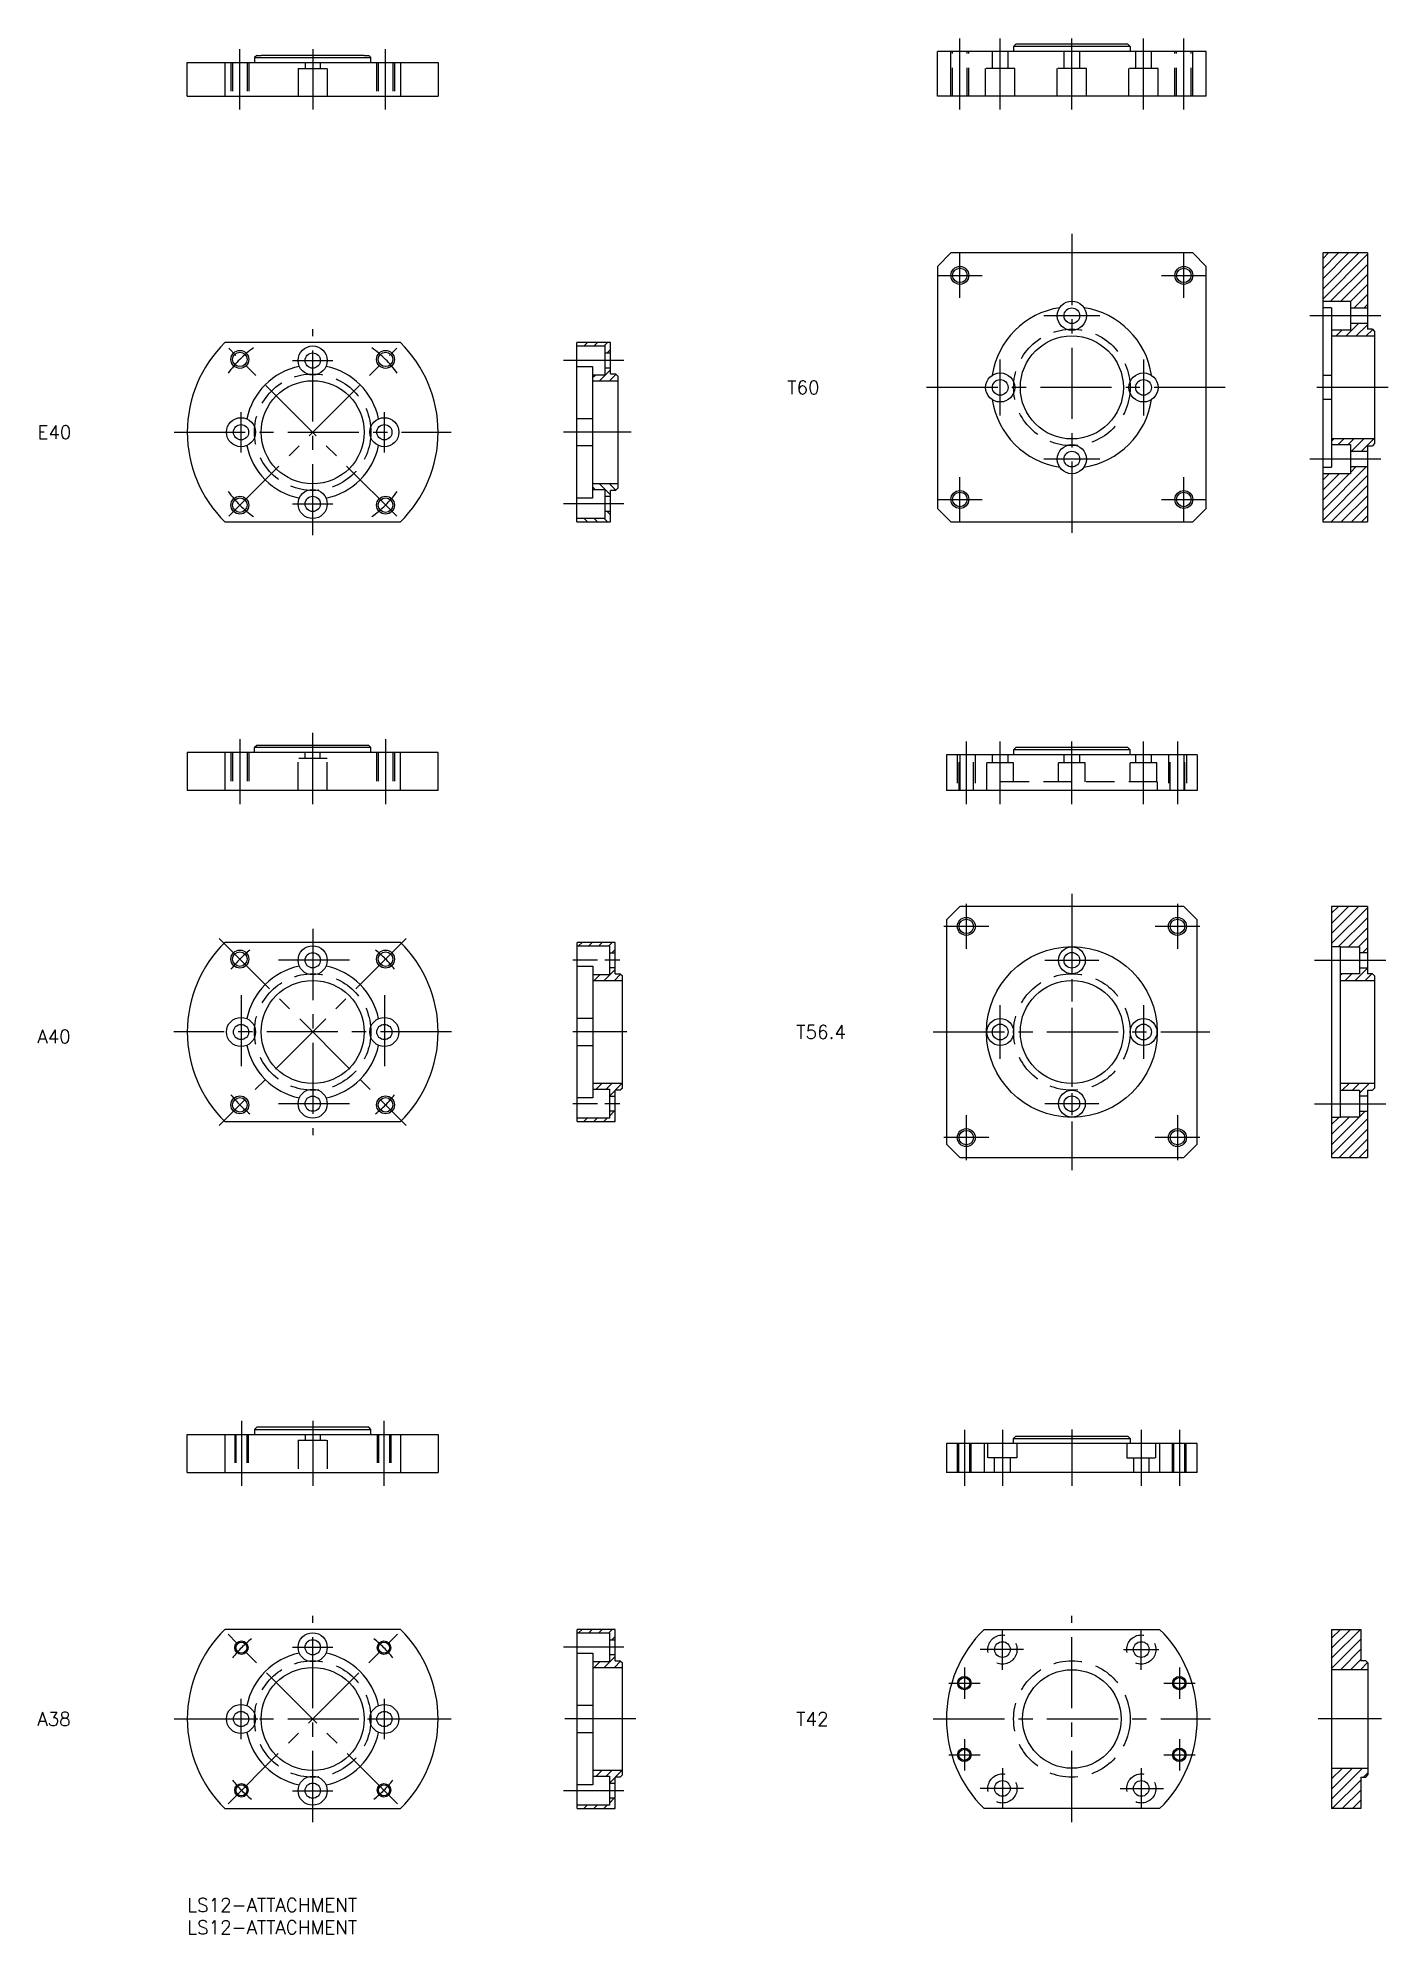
# Model space of a CAD drawing. Extents: x -33 to 268, y -8 to 415.
import ezdxf

# ---------------------------------------------------------------- set-up
doc = ezdxf.new("R2010")
doc.units = 0
doc.header["$LTSCALE"] = 0.5
doc.linetypes.add('CENTER', pattern=[50.8, 31.75, -6.35, 6.35, -6.35])
doc.linetypes.add('DASHED', pattern=[19.05, 12.7, -6.35])
doc.layers.get('0').update_dxf_attribs({"linetype": 'CONTINUOUS'})
for name, color, linetype in [('MSM_CENTER', 1, 'CENTER'), ('MSM_CONTINUOUS', 7, 'CONTINUOUS'), ('MSM_DASHED', 4, 'DASHED'), ('MSM_NARROW', 5, 'CONTINUOUS'), ('MSM_PART_NUMBER', 7, 'CONTINUOUS')]:
    doc.layers.add(name, color=color, linetype=linetype)
doc.styles.get("Standard").update_dxf_attribs({"font": 'txt.shx', "height": 3, "bigfont": 'bigfont.shx'})

# ---------------------------------------------------------------- blocks, each defined once
blk = doc.blocks.new('*U244')
at = {"layer": 'MSM_PART_NUMBER'}
blk.add_text('LS12-ATTACHMENT', height=3, dxfattribs=at).set_placement((0, -3))
blk = doc.blocks.new('*U245')
at = {"layer": 'MSM_PART_NUMBER'}
blk.add_text('LS12-ATTACHMENT', height=3, dxfattribs=at).set_placement((0, -8))
blk = doc.blocks.new('*X246')
at = {"color": 0}
for p, q in [((94.25, 21.21), (95.33, 22.3)), ((87.05, 20.75), (87.05, 20.75)), ((88.54, 20), (89.29, 20.75)), ((90.79, 20), (91.54, 20.75)), ((93.03, 20), (93.78, 20.75)), ((95.28, 20), (95.55, 20.27))]:
    blk.add_line(p, q, dxfattribs=at)
blk = doc.blocks.new('*X247')
at = {"color": 0}
for p, q in [((91.3, 27.25), (92.55, 28.5)), ((93.55, 27.25), (94.8, 28.5)), ((94.25, 25.7), (97.04, 28.5))]:
    blk.add_line(p, q, dxfattribs=at)
blk = doc.blocks.new('*X248')
at = {"color": 0}
for p, q in [((90.86, 51.5), (92.11, 52.75)), ((93.1, 51.5), (95.55, 53.95)), ((95.35, 51.5), (96.75, 52.9))]:
    blk.add_line(p, q, dxfattribs=at)
blk = doc.blocks.new('*X249')
at = {"color": 0}
for p, q in [((87.38, 59.25), (88.13, 60)), ((89.63, 59.25), (90.38, 60)), ((91.87, 59.25), (92.62, 60)), ((94.12, 59.25), (94.87, 60)), ((94.81, 57.7), (95.55, 58.44))]:
    blk.add_line(p, q, dxfattribs=at)
blk = doc.blocks.new('*X250')
at = {"color": 0}
for p, q in [((255.49, 22.12), (262.38, 29)), ((255.49, 24.36), (260.13, 29)), ((255.49, 26.61), (257.89, 29)), ((255.49, 28.85), (255.64, 29)), ((255.62, 20), (261.99, 26.37)), ((262.62, 27), (263.59, 27.97)), ((257.87, 20), (261.99, 24.13)), ((260.11, 20), (261.99, 21.88))]:
    blk.add_line(p, q, dxfattribs=at)
blk = doc.blocks.new('*X251')
at = {"color": 0}
for p, q in [((255.49, 53.55), (261.95, 60)), ((255.49, 55.79), (259.7, 60)), ((255.49, 58.04), (257.46, 60)), ((255.49, 51.3), (261.99, 57.8)), ((257.44, 51), (261.99, 55.56)), ((259.68, 51), (261.99, 53.31)), ((261.93, 51), (263.51, 52.58))]:
    blk.add_line(p, q, dxfattribs=at)
blk = doc.blocks.new('*U252')
at = {"layer": 'MSM_PART_NUMBER'}
blk.add_text('T42', height=3, dxfattribs=at).set_placement((135.97, 38.5))
blk = doc.blocks.new('*U253')
at = {"layer": 'MSM_PART_NUMBER'}
blk.add_text('A38', height=3, dxfattribs=at).set_placement((-33.48, 38.5))
blk = doc.blocks.new('*U254')
at = {"layer": 'MSM_PART_NUMBER'}
blk.add_text('E40', height=3, dxfattribs=at).set_placement((-33.47, 325.65))
blk = doc.blocks.new('*X255')
at = {"color": 0}
for p, q in [((87, 347.06), (87.08, 347.15)), ((88.58, 346.4), (89.33, 347.15)), ((90.82, 346.4), (91.57, 347.15)), ((93.07, 346.4), (93.82, 347.15)), ((93.76, 344.85), (94.5, 345.58))]:
    blk.add_line(p, q, dxfattribs=at)
blk = doc.blocks.new('*X256')
at = {"color": 0}
for p, q in [((90.5, 339.34), (91.06, 339.9)), ((92.05, 338.65), (94.5, 341.09)), ((94.3, 338.65), (95.7, 340.05))]:
    blk.add_line(p, q, dxfattribs=at)
blk = doc.blocks.new('*X257')
at = {"color": 0}
for p, q in [((93.76, 309.45), (94.5, 308.71)), ((87, 307.23), (87.08, 307.15)), ((88.58, 307.9), (89.33, 307.15)), ((90.82, 307.9), (91.57, 307.15)), ((93.07, 307.9), (93.82, 307.15))]:
    blk.add_line(p, q, dxfattribs=at)
blk = doc.blocks.new('*X258')
at = {"color": 0}
for p, q in [((90.5, 314.96), (91.06, 314.4)), ((92.05, 315.65), (94.5, 313.2)), ((94.3, 315.65), (95.7, 314.25))]:
    blk.add_line(p, q, dxfattribs=at)
blk = doc.blocks.new('*X259')
at = {"color": 0}
for p, q in [((255.49, 215.3), (261.51, 221.31)), ((255.49, 217.54), (259.26, 221.31)), ((255.49, 219.79), (257.02, 221.31)), ((255.49, 213.05), (263.49, 221.05)), ((257.05, 212.36), (263.49, 218.81)), ((259.24, 212.31), (263.49, 216.56)), ((261.49, 212.31), (263.49, 214.32)), ((262.48, 211.06), (263.49, 212.07))]:
    blk.add_line(p, q, dxfattribs=at)
blk = doc.blocks.new('*X260')
at = {"color": 0}
for p, q in [((260.72, 204.81), (263.47, 207.56)), ((257.49, 206.07), (257.73, 206.31)), ((258.48, 204.81), (259.98, 206.31)), ((262.97, 204.81), (264.47, 206.31))]:
    blk.add_line(p, q, dxfattribs=at)
blk = doc.blocks.new('*X261')
at = {"color": 0}
for p, q in [((255.49, 168.15), (261.65, 174.31)), ((255.49, 170.4), (259.41, 174.31)), ((255.49, 172.64), (257.11, 174.26)), ((255.49, 165.91), (263.49, 173.91)), ((261.69, 174.35), (262.9, 175.56)), ((257.14, 165.31), (263.49, 171.66)), ((259.39, 165.31), (263.49, 169.42)), ((261.64, 165.31), (263.49, 167.17))]:
    blk.add_line(p, q, dxfattribs=at)
blk = doc.blocks.new('*U262')
at = {"layer": 'MSM_PART_NUMBER'}
blk.add_text('T56.4', height=3, dxfattribs=at).set_placement((135.97, 191.81))
blk = doc.blocks.new('*X263')
at = {"color": 0}
for p, q in [((87.05, 174.06), (87.05, 174.06)), ((88.54, 173.31), (89.29, 174.06)), ((90.79, 173.31), (91.54, 174.06)), ((93.03, 173.31), (93.78, 174.06)), ((94.25, 174.53), (95.33, 175.61)), ((95.28, 173.31), (95.55, 173.58))]:
    blk.add_line(p, q, dxfattribs=at)
blk = doc.blocks.new('*X264')
at = {"color": 0}
for p, q in [((91.3, 180.56), (92.55, 181.81)), ((93.55, 180.56), (94.8, 181.81)), ((94.25, 179.02), (97.04, 181.81))]:
    blk.add_line(p, q, dxfattribs=at)
blk = doc.blocks.new('*X265')
at = {"color": 0}
for p, q in [((90.86, 204.81), (92.11, 206.06)), ((93.1, 204.81), (95.55, 207.26)), ((95.35, 204.81), (96.75, 206.21))]:
    blk.add_line(p, q, dxfattribs=at)
blk = doc.blocks.new('*X266')
at = {"color": 0}
for p, q in [((87.38, 212.56), (88.13, 213.31)), ((89.63, 212.56), (90.38, 213.31)), ((91.87, 212.56), (92.62, 213.31)), ((94.12, 212.56), (94.87, 213.31)), ((94.81, 211.01), (95.55, 211.75))]:
    blk.add_line(p, q, dxfattribs=at)
blk = doc.blocks.new('*U267')
at = {"layer": 'MSM_PART_NUMBER'}
blk.add_text('A40', height=3, dxfattribs=at).set_placement((-33.48, 190.81))
blk = doc.blocks.new('*X268')
at = {"color": 0}
for p, q in [((253.49, 309.72), (263.17, 319.4)), ((253.49, 311.96), (259.42, 317.9)), ((253.49, 314.21), (257.18, 317.9)), ((253.49, 316.45), (254.93, 317.9)), ((253.49, 307.47), (263.49, 317.47)), ((259.69, 318.16), (260.92, 319.4)), ((255.41, 307.15), (263.49, 315.23)), ((257.65, 307.15), (263.49, 312.98)), ((259.9, 307.15), (263.49, 310.74)), ((262.15, 307.15), (263.49, 308.49))]:
    blk.add_line(p, q, dxfattribs=at)
blk = doc.blocks.new('*X269')
at = {"color": 0}
for p, q in [((255.49, 325.19), (255.95, 325.65)), ((256.94, 324.4), (258.19, 325.65)), ((259.19, 324.4), (260.44, 325.65)), ((259.93, 322.9), (262.68, 325.65)), ((262.18, 322.9), (264.93, 325.65))]:
    blk.add_line(p, q, dxfattribs=at)
blk = doc.blocks.new('*X270')
at = {"color": 0}
for p, q in [((258.74, 348.65), (261.49, 351.4)), ((255.49, 349.89), (255.5, 349.9)), ((256.5, 348.65), (257.75, 349.9)), ((260.99, 348.65), (263.49, 351.15)), ((263.23, 348.65), (264.66, 350.08))]:
    blk.add_line(p, q, dxfattribs=at)
blk = doc.blocks.new('*X271')
at = {"color": 0}
for p, q in [((253.49, 359.11), (261.53, 367.15)), ((253.49, 361.36), (259.28, 367.15)), ((253.49, 363.6), (257.04, 367.15)), ((253.49, 365.85), (254.79, 367.15)), ((253.49, 356.87), (263.49, 366.87)), ((255.27, 356.4), (263.49, 364.62)), ((257.51, 356.4), (263.49, 362.38)), ((259.69, 356.33), (263.49, 360.13)), ((260.5, 354.9), (263.49, 357.89)), ((262.75, 354.9), (263.49, 355.64))]:
    blk.add_line(p, q, dxfattribs=at)
blk = doc.blocks.new('*U272')
at = {"layer": 'MSM_PART_NUMBER'}
blk.add_text('T60', height=3, dxfattribs=at).set_placement((133.97, 335.65))
blk = doc.blocks.new('*X273')
at = {"color": 0}
for p, q in [((257.87, 180.31), (259.37, 181.81)), ((260.12, 180.31), (261.62, 181.81)), ((261.69, 179.65), (263.86, 181.81)), ((263.36, 179.06), (263.49, 179.2))]:
    blk.add_line(p, q, dxfattribs=at)

msp = doc.modelspace()

# ---------------------------------------------------------------- linework, layer by layer
at = {"layer": 'MSM_CENTER'}
for p, q in [((172.49, 399.15), (172.49, 415.15)), ((181.49, 399.15), (181.49, 415.15)), ((197.49, 399.15), (197.49, 415.15)), ((213.49, 399.15), (213.49, 415.15)), ((222.49, 399.15), (222.49, 415.15)), ((11.74, 399.15), (11.74, 412.65)), ((28, 412.65), (28, 399.15)), ((44.26, 399.15), (44.26, 412.65)), ((197.49, 371.4), (197.49, 302.9)), ((172.49, 357.15), (172.49, 367.15)), ((222.49, 357.15), (222.49, 367.15)), ((167.49, 362.15), (177.49, 362.15)), ((217.49, 362.15), (227.49, 362.15)), ((203.74, 353.15), (191.24, 353.15)), ((266.49, 353.15), (250.49, 353.15)), ((28, 304.15), (28, 350.15)), ((9.24, 308.39), (46.76, 345.9)), ((46.76, 308.39), (9.24, 345.9)), ((23.5, 343.15), (32.5, 343.15)), ((97.5, 343.15), (84, 343.15)), ((181.49, 330.9), (181.49, 343.4)), ((213.49, 343.4), (213.49, 330.9)), ((231.74, 337.15), (163.24, 337.15)), ((268.09, 337.15), (250.49, 337.15)), ((12, 322.65), (12, 331.65)), ((44, 322.65), (44, 331.65)), ((-2.95, 327.15), (58.95, 327.15)), ((99.1, 327.15), (84, 327.15)), ((203.74, 321.15), (191.24, 321.15)), ((266.49, 321.15), (250.49, 321.15)), ((172.49, 307.15), (172.49, 317.15)), ((222.49, 307.15), (222.49, 317.15)), ((23.5, 311.15), (32.5, 311.15)), ((97.5, 311.15), (84, 311.15)), ((167.49, 312.15), (177.49, 312.15)), ((217.49, 312.15), (227.49, 312.15)), ((11.74, 258.67), (11.74, 244.17)), ((28, 244.17), (28, 260.27)), ((44.26, 258.67), (44.26, 244.17)), ((173.92, 258.17), (173.92, 244.17)), ((181.49, 244.17), (181.49, 258.17)), ((197.49, 244.17), (197.49, 258.17)), ((213.49, 244.17), (213.49, 258.17)), ((221.06, 258.17), (221.06, 244.17)), ((173.92, 221.88), (173.92, 211.88)), ((197.49, 224.13), (197.49, 162.49)), ((197.49, 222.36), (197.49, 164.26)), ((221.06, 221.88), (221.06, 211.88)), ((28, 216.31), (28, 170.31)), ((178.92, 216.88), (168.92, 216.88)), ((226.06, 216.88), (216.06, 216.88)), ((48.86, 214.17), (7.14, 172.45)), ((7.14, 214.17), (48.86, 172.45)), ((36.25, 209.31), (19.75, 209.31)), ((91.55, 209.31), (86.05, 209.31)), ((96.55, 209.31), (93.25, 209.31)), ((191.49, 209.31), (203.49, 209.31)), ((251.69, 209.31), (267.69, 209.31)), ((12, 201.56), (12, 185.06)), ((44, 201.56), (44, 185.06)), ((181.49, 187.31), (181.49, 199.31)), ((213.49, 199.31), (213.49, 187.31)), ((59, 193.31), (-3, 193.31)), ((98.15, 193.31), (86.05, 193.31)), ((166.54, 193.31), (228.31, 193.31)), ((36.25, 177.31), (19.75, 177.31)), ((91.55, 177.31), (86.05, 177.31)), ((96.55, 177.31), (93.25, 177.31)), ((173.92, 174.74), (173.92, 164.74)), ((203.49, 177.31), (191.49, 177.31)), ((221.06, 174.74), (221.06, 164.74)), ((251.69, 177.31), (267.69, 177.31)), ((178.92, 169.74), (168.92, 169.74)), ((226.06, 169.74), (216.06, 169.74)), ((12.09, 106.5), (12.09, 92)), ((28, 106.5), (28, 92)), ((43.91, 106.5), (43.91, 92)), ((173.49, 104.5), (173.49, 92)), ((181.99, 104.5), (181.99, 92)), ((197.49, 104.6), (197.49, 92)), ((212.99, 104.5), (212.99, 92)), ((221.49, 104.5), (221.49, 92)), ((28, 17), (28, 63)), ((181.99, 51), (181.99, 60)), ((197.49, 17), (197.49, 63)), ((212.99, 51), (212.99, 60)), ((9.1, 21.1), (46.9, 58.9)), ((46.9, 21.1), (9.1, 58.9)), ((23.5, 56), (32.5, 56)), ((97.5, 56), (84, 56)), ((186.73, 55.5), (177.05, 55.5)), ((209.05, 55.5), (216.94, 55.5)), ((173.49, 51.5), (173.49, 44.5)), ((221.49, 51.5), (221.49, 44.5)), ((169.99, 48), (176.99, 48)), ((217.99, 48), (224.99, 48)), ((12, 35.5), (12, 44.5)), ((44, 35.5), (44, 44.5)), ((-2.95, 40), (58.95, 40)), ((8.25, 40), (15.75, 40)), ((40.25, 40), (47.75, 40)), ((100.15, 40), (84, 40)), ((166.54, 40), (228.44, 40)), ((266.59, 40), (252.49, 40)), ((173.49, 35.5), (173.49, 28.5)), ((221.49, 35.5), (221.49, 28.5)), ((169.99, 32), (176.99, 32)), ((217.99, 32), (224.99, 32)), ((181.99, 29), (181.99, 20)), ((212.99, 29), (212.99, 20)), ((23.5, 24), (32.5, 24)), ((97.5, 24), (84, 24)), ((186.73, 24.5), (177.05, 24.5)), ((208.25, 24.5), (217.94, 24.5))]:
    msp.add_line(p, q, dxfattribs=at)
for centre, radius, start, end in [((28, 327.15), 23, 125.0229, 144.9771), ((28, 327.15), 23, 35.0229, 54.9771), ((28, 327.15), 23, 215.0229, 234.9771), ((28, 327.15), 23, 305.0229, 324.9771), ((28, 193.31), 23, 127.5053, 142.4947), ((28, 193.31), 23, 37.5053, 52.4947), ((28, 193.31), 23, 217.5053, 232.4947), ((28, 193.31), 23, 307.5053, 322.4947), ((28, 40), 22.5, 127.3549, 142.6451), ((28, 40), 22.5, 37.3549, 52.6451), ((28, 40), 22.5, 217.3549, 232.6451), ((28, 40), 22.5, 307.3549, 322.6451)]:
    msp.add_arc(centre, radius, start, end, dxfattribs=at)
at = {"layer": 'MSM_CONTINUOUS'}
for p, q in [((15.5, 411.25), (15, 410.75)), ((15, 410.75), (15, 409.65)), ((15, 410.75), (41, 410.75)), ((15.5, 411.25), (16.5, 411.25)), ((39.5, 411.25), (16.5, 411.25)), ((39.5, 411.25), (40.5, 411.25)), ((41, 410.75), (40.5, 411.25)), ((41, 409.65), (41, 410.75)), ((167.49, 402.15), (167.49, 412.15)), ((227.49, 412.15), (167.49, 412.15)), ((170.49, 402.15), (170.49, 412.15)), ((184.99, 413.75), (184.49, 413.25)), ((184.49, 413.25), (184.49, 412.15)), ((210.49, 413.25), (184.49, 413.25)), ((209.99, 413.75), (184.99, 413.75)), ((209.99, 413.75), (210.49, 413.25)), ((210.49, 413.25), (210.49, 412.15)), ((224.49, 402.15), (224.49, 412.15)), ((227.49, 402.15), (227.49, 412.15)), ((0, 402.15), (0, 409.65)), ((0, 409.65), (56, 409.65)), ((8.4, 409.65), (8.4, 402.15)), ((47.6, 409.65), (47.6, 402.15)), ((56, 409.65), (56, 402.15)), ((0, 402.15), (56, 402.15)), ((227.49, 402.15), (167.49, 402.15)), ((170.49, 367.15), (167.49, 364.15)), ((167.49, 364.15), (167.49, 310.15)), ((224.49, 367.15), (170.49, 367.15)), ((227.49, 364.15), (224.49, 367.15)), ((227.49, 310.15), (227.49, 364.15)), ((253.49, 367.15), (253.49, 307.15)), ((263.49, 367.15), (253.49, 367.15)), ((263.49, 367.15), (263.49, 350.15)), ((253.49, 356.4), (259.69, 356.4)), ((259.69, 356.4), (259.69, 349.9)), ((255.49, 354.94), (253.49, 354.94)), ((255.49, 354.94), (255.49, 319.35)), ((259.69, 354.9), (263.49, 354.9)), ((263.49, 351.4), (259.69, 351.4)), ((47.6, 347.15), (8.4, 347.15)), ((87, 307.15), (87, 347.15)), ((94.5, 347.15), (87, 347.15)), ((94.5, 340.15), (94.5, 347.15)), ((259.69, 349.9), (255.49, 349.9)), ((255.49, 348.65), (265.09, 348.65)), ((264.59, 350.15), (263.49, 350.15)), ((264.59, 350.15), (265.09, 349.65)), ((265.09, 349.65), (265.09, 324.65)), ((87, 346.4), (93.2, 346.4)), ((93.2, 346.4), (93.2, 339.9)), ((93.2, 344.85), (94.5, 344.85)), ((87, 341.85), (90.5, 341.85)), ((90.5, 341.85), (90.5, 312.45)), ((93.2, 339.9), (90.5, 339.9)), ((90.5, 338.65), (96.1, 338.65)), ((94.5, 341.45), (93.2, 341.45)), ((94.5, 340.15), (95.6, 340.15)), ((95.6, 340.15), (96.1, 339.65)), ((96.1, 339.65), (96.1, 314.65)), ((253.49, 339.86), (255.49, 339.86)), ((255.49, 334.44), (253.49, 334.44)), ((90.5, 330.13), (87, 330.13)), ((87, 324.17), (90.5, 324.17)), ((265.09, 325.65), (255.49, 325.65)), ((255.49, 324.4), (259.69, 324.4)), ((259.69, 324.4), (259.69, 317.9)), ((259.69, 322.9), (263.49, 322.9)), ((263.49, 324.15), (264.59, 324.15)), ((263.49, 324.15), (263.49, 307.15)), ((265.09, 324.65), (264.59, 324.15)), ((253.49, 319.35), (255.49, 319.35)), ((259.69, 317.9), (253.49, 317.9)), ((263.49, 319.4), (259.69, 319.4)), ((96.1, 315.65), (90.5, 315.65)), ((90.5, 314.4), (93.2, 314.4)), ((93.2, 314.4), (93.2, 307.9)), ((95.6, 314.15), (94.5, 314.15)), ((94.5, 307.15), (94.5, 314.15)), ((96.1, 314.65), (95.6, 314.15)), ((90.5, 312.45), (87, 312.45)), ((93.2, 312.85), (94.5, 312.85)), ((94.5, 309.45), (93.2, 309.45)), ((167.49, 310.15), (170.49, 307.15)), ((224.49, 307.15), (227.49, 310.15)), ((8.4, 307.15), (47.6, 307.15)), ((93.2, 307.9), (87, 307.9)), ((87, 307.15), (94.5, 307.15)), ((170.49, 307.15), (224.49, 307.15)), ((253.49, 307.15), (263.49, 307.15)), ((0, 255.67), (0, 247.17)), ((56, 255.67), (0, 255.67)), ((8.4, 255.67), (8.4, 247.17)), ((15.5, 257.27), (15, 256.77)), ((15, 255.67), (15, 256.77)), ((41, 256.77), (15, 256.77)), ((40.5, 257.27), (15.5, 257.27)), ((40.5, 257.27), (41, 256.77)), ((41, 255.67), (41, 256.77)), ((47.6, 247.17), (47.6, 255.67)), ((56, 247.17), (56, 255.67)), ((169.49, 255.17), (169.49, 247.17)), ((225.49, 255.17), (169.49, 255.17)), ((172.49, 255.17), (172.49, 247.17)), ((184.99, 256.77), (184.49, 256.27)), ((184.49, 256.27), (184.49, 255.17)), ((210.49, 256.27), (184.49, 256.27)), ((209.99, 256.77), (184.99, 256.77)), ((209.99, 256.77), (210.49, 256.27)), ((210.49, 255.17), (210.49, 256.27)), ((222.49, 255.17), (222.49, 247.17)), ((225.49, 255.17), (225.49, 247.17)), ((56, 247.17), (0, 247.17)), ((225.49, 247.17), (169.49, 247.17)), ((172.49, 221.31), (169.49, 218.31)), ((222.49, 221.31), (172.49, 221.31)), ((225.49, 218.31), (222.49, 221.31)), ((263.49, 221.31), (255.49, 221.31)), ((255.49, 221.31), (255.49, 165.31)), ((263.49, 221.31), (263.49, 206.31)), ((169.49, 218.31), (169.49, 168.31)), ((225.49, 168.31), (225.49, 218.31)), ((47.6, 213.31), (8.4, 213.31)), ((87.05, 173.31), (87.05, 213.31)), ((95.55, 213.31), (87.05, 213.31)), ((87.05, 212.56), (94.25, 212.56)), ((94.25, 212.56), (94.25, 206.06)), ((95.55, 206.31), (95.55, 213.31)), ((255.49, 212.36), (257.49, 212.36)), ((257.49, 174.26), (257.49, 212.36)), ((257.49, 212.31), (261.69, 212.31)), ((261.69, 212.31), (261.69, 206.31)), ((87.05, 208.01), (90.55, 208.01)), ((90.55, 208.01), (90.55, 178.61)), ((94.25, 211.01), (95.55, 211.01)), ((95.55, 207.61), (94.25, 207.61)), ((261.69, 211.06), (263.49, 211.06)), ((263.49, 207.56), (261.69, 207.56)), ((94.25, 206.06), (90.55, 206.06)), ((90.55, 204.81), (97.15, 204.81)), ((95.55, 206.31), (96.65, 206.31)), ((96.65, 206.31), (97.15, 205.81)), ((97.15, 180.81), (97.15, 205.81)), ((261.69, 206.31), (257.49, 206.31)), ((257.49, 204.81), (265.09, 204.81)), ((264.59, 206.31), (263.49, 206.31)), ((264.59, 206.31), (265.09, 205.81)), ((265.09, 205.81), (265.09, 180.81)), ((90.55, 196.29), (87.05, 196.29)), ((87.05, 190.33), (90.55, 190.33)), ((90.55, 178.61), (87.05, 178.61)), ((97.15, 181.81), (90.55, 181.81)), ((90.55, 180.56), (94.25, 180.56)), ((94.25, 180.56), (94.25, 174.06)), ((94.25, 179.01), (95.55, 179.01)), ((96.65, 180.31), (95.55, 180.31)), ((95.55, 173.31), (95.55, 180.31)), ((97.15, 180.81), (96.65, 180.31)), ((265.09, 181.81), (257.49, 181.81)), ((257.49, 180.31), (261.69, 180.31)), ((261.69, 180.31), (261.69, 174.31)), ((261.69, 179.06), (263.49, 179.06)), ((263.49, 180.31), (264.59, 180.31)), ((263.49, 180.31), (263.49, 165.31)), ((265.09, 180.81), (264.59, 180.31)), ((94.25, 174.06), (87.05, 174.06)), ((95.55, 175.61), (94.25, 175.61)), ((257.49, 174.26), (255.49, 174.26)), ((261.69, 174.31), (257.49, 174.31)), ((263.49, 175.56), (261.69, 175.56)), ((8.4, 173.31), (47.6, 173.31)), ((87.05, 173.31), (95.55, 173.31)), ((169.49, 168.31), (172.49, 165.31)), ((172.49, 165.31), (222.49, 165.31)), ((222.49, 165.31), (225.49, 168.31)), ((255.49, 165.31), (263.49, 165.31)), ((0, 95), (0, 103.5)), ((0, 103.5), (56, 103.5)), ((8.4, 103.5), (8.4, 95)), ((15.5, 105.1), (15, 104.6)), ((15, 104.6), (15, 103.5)), ((15, 104.6), (41, 104.6)), ((40.5, 105.1), (15.5, 105.1)), ((41, 104.6), (40.5, 105.1)), ((41, 103.5), (41, 104.6)), ((47.6, 103.5), (47.6, 95)), ((56, 103.5), (56, 95)), ((184.49, 102.6), (184.99, 103.1)), ((184.49, 101.5), (184.49, 102.6)), ((184.49, 102.6), (210.49, 102.6)), ((184.99, 103.1), (209.99, 103.1)), ((209.99, 103.1), (210.49, 102.6)), ((210.49, 102.6), (210.49, 101.5)), ((169.49, 101.5), (169.49, 95)), ((225.49, 101.5), (169.49, 101.5)), ((177.9, 101.5), (177.9, 95)), ((217.09, 101.5), (217.09, 95)), ((225.49, 95), (225.49, 101.5)), ((0, 95), (56, 95)), ((225.49, 95), (169.49, 95)), ((47.6, 60), (8.4, 60)), ((87.05, 20), (87.05, 60)), ((95.55, 60), (87.05, 60)), ((87.05, 59.25), (94.25, 59.25)), ((94.25, 59.25), (94.25, 57.7)), ((95.55, 53), (95.55, 60)), ((177.9, 60), (217.09, 60)), ((255.49, 60), (255.49, 20)), ((255.49, 60), (261.99, 60)), ((261.99, 60), (261.99, 53)), ((94.25, 57.7), (94.25, 54.3)), ((94.25, 57.7), (95.55, 57.7)), ((87.05, 54.7), (90.55, 54.7)), ((90.55, 54.7), (90.55, 25.3)), ((94.25, 52.75), (90.55, 52.75)), ((90.55, 51.5), (97.15, 51.5)), ((94.25, 54.3), (94.25, 52.75)), ((95.55, 54.3), (94.25, 54.3)), ((95.55, 53), (96.65, 53)), ((96.65, 53), (97.15, 52.5)), ((97.15, 27.5), (97.15, 52.5)), ((263.59, 51), (255.49, 51)), ((263.09, 53), (261.99, 53)), ((263.59, 52.5), (263.09, 53)), ((263.59, 52.5), (263.59, 27.5)), ((90.55, 42.98), (87.05, 42.98)), ((87.05, 37.02), (90.55, 37.02)), ((97.15, 28.5), (90.55, 28.5)), ((90.55, 27.25), (94.25, 27.25)), ((94.25, 27.25), (94.25, 20.75)), ((94.25, 25.7), (95.55, 25.7)), ((96.65, 27), (95.55, 27)), ((95.55, 20), (95.55, 27)), ((97.15, 27.5), (96.65, 27)), ((255.49, 29), (263.59, 29)), ((261.99, 27), (263.09, 27)), ((261.99, 27), (261.99, 20)), ((263.09, 27), (263.59, 27.5)), ((90.55, 25.3), (87.05, 25.3)), ((95.55, 22.3), (94.25, 22.3)), ((8.4, 20), (47.6, 20)), ((94.25, 20.75), (87.05, 20.75)), ((87.05, 20), (95.55, 20)), ((217.09, 20), (177.9, 20)), ((261.99, 20), (255.49, 20))]:
    msp.add_line(p, q, dxfattribs=at)
for centre, radius in [((172.49, 362.15), 1.62), ((222.49, 362.15), 1.62), ((197.49, 353.15), 3.25), ((197.49, 353.15), 1.75), ((197.49, 337.15), 11.5), ((11.74, 343.41), 1.62), ((28, 343.15), 3.25), ((28, 343.15), 1.7), ((44.26, 343.41), 1.62), ((28, 327.15), 11.5), ((181.49, 337.15), 3.25), ((181.49, 337.15), 1.75), ((213.49, 337.15), 3.25), ((213.49, 337.15), 1.75), ((12, 327.15), 3.25), ((44, 327.15), 3.25), ((12, 327.15), 1.7), ((44, 327.15), 1.7), ((197.49, 321.15), 3.25), ((197.49, 321.15), 1.75), ((28, 311.15), 3.25), ((172.49, 312.15), 1.62), ((222.49, 312.15), 1.62), ((11.74, 310.88), 1.62), ((28, 311.15), 1.7), ((44.26, 310.88), 1.62), ((173.92, 216.88), 1.62), ((221.06, 216.88), 1.62), ((28, 209.31), 3.25), ((197.49, 193.31), 19.05), ((197.49, 209.31), 3), ((11.74, 209.58), 1.62), ((28, 209.31), 1.7), ((44.26, 209.58), 1.62), ((197.49, 209.31), 1.75), ((28, 193.31), 11.5), ((197.49, 193.31), 11.5), ((12, 193.31), 3.25), ((12, 193.31), 1.7), ((44, 193.31), 3.25), ((44, 193.31), 1.7), ((181.49, 193.31), 3), ((181.49, 193.31), 1.75), ((213.49, 193.31), 3), ((213.49, 193.31), 1.75), ((11.74, 177.05), 1.62), ((28, 177.31), 3.25), ((28, 177.31), 1.7), ((44.26, 177.05), 1.62), ((197.49, 177.31), 3), ((197.49, 177.31), 1.75), ((173.92, 169.74), 1.62), ((221.06, 169.74), 1.62), ((28, 56), 3.25), ((12.09, 55.91), 1.23), ((28, 56), 1.7), ((43.91, 55.91), 1.23), ((181.99, 55.5), 1.75), ((212.99, 55.5), 1.75), ((28, 40), 11.5), ((197.49, 40), 11), ((173.49, 48), 1.23), ((221.49, 48), 1.23), ((12, 40), 3.25), ((44, 40), 3.25), ((12, 40), 1.7), ((44, 40), 1.7), ((173.49, 32), 1.23), ((221.49, 32), 1.23), ((28, 24), 3.25), ((28, 24), 1.7), ((181.99, 24.5), 1.75), ((212.99, 24.5), 1.75), ((12.09, 24.09), 1.23), ((43.91, 24.09), 1.23)]:
    msp.add_circle(centre, radius, dxfattribs=at)
for centre, radius, start, end in [((197.49, 337.15), 18, 98.6571, 171.3429), ((197.49, 337.15), 18, 8.6571, 81.3429), ((28, 327.15), 28, 134.4153, 225.5847), ((28, 327.15), 28, 314.4153, 45.5847), ((28, 327.15), 15, 101.4558, 168.5442), ((28, 327.15), 15, 11.4558, 78.5442), ((197.49, 337.15), 18, 188.6571, 261.3429), ((197.49, 337.15), 18, 278.6571, 351.3429), ((28, 327.15), 15, 191.4558, 258.5442), ((28, 327.15), 15, 281.4558, 348.5442), ((28, 193.31), 28, 134.4153, 225.5847), ((28, 193.31), 28, 314.4153, 45.5847), ((28, 193.31), 15, 101.4558, 168.5442), ((28, 193.31), 15, 11.4558, 78.5442), ((28, 193.31), 15, 191.4558, 258.5442), ((28, 193.31), 15, 281.4558, 348.5442), ((28, 40), 28, 134.4153, 225.5847), ((28, 40), 28, 314.4153, 45.5847), ((197.49, 40), 28, 134.4153, 225.5847), ((197.49, 40), 28, 314.4153, 45.5847), ((28, 40), 15, 101.4558, 168.5442), ((28, 40), 15, 11.4558, 78.5442), ((28, 40), 15, 191.4558, 258.5442), ((28, 40), 15, 281.4558, 348.5442)]:
    msp.add_arc(centre, radius, start, end, dxfattribs=at)
at = {"layer": 'MSM_DASHED'}
for p, q in [((170.87, 402.15), (170.87, 412.15)), ((174.11, 402.15), (174.11, 412.15)), ((174.49, 402.15), (174.49, 412.15)), ((179.74, 408.35), (179.74, 412.15)), ((183.24, 408.35), (183.24, 412.15)), ((195.74, 408.35), (195.74, 412.15)), ((199.24, 408.35), (199.24, 412.15)), ((211.74, 408.35), (211.74, 412.15)), ((215.24, 408.35), (215.24, 412.15)), ((220.49, 402.15), (220.49, 412.15)), ((220.87, 402.15), (220.87, 412.15)), ((224.11, 402.15), (224.11, 412.15)), ((9.74, 409.65), (9.74, 402.15)), ((10.12, 409.65), (10.12, 402.15)), ((13.36, 409.65), (13.36, 402.15)), ((13.74, 409.65), (13.74, 402.15)), ((24.75, 408.35), (24.75, 402.15)), ((24.75, 408.35), (31.25, 408.35)), ((26.3, 409.65), (26.3, 408.35)), ((29.7, 409.65), (29.7, 408.35)), ((31.25, 408.35), (31.25, 402.15)), ((42.26, 409.65), (42.26, 402.15)), ((42.64, 409.65), (42.64, 402.15)), ((45.88, 409.65), (45.88, 402.15)), ((46.26, 409.65), (46.26, 402.15)), ((184.74, 408.35), (178.24, 408.35)), ((178.24, 402.15), (178.24, 408.35)), ((184.74, 402.15), (184.74, 408.35)), ((194.24, 402.15), (194.24, 408.35)), ((200.74, 408.35), (194.24, 408.35)), ((200.74, 402.15), (200.74, 408.35)), ((216.74, 408.35), (210.24, 408.35)), ((210.24, 402.15), (210.24, 408.35)), ((216.74, 402.15), (216.74, 408.35)), ((9.74, 255.67), (9.74, 247.17)), ((10.12, 255.67), (10.12, 247.17)), ((13.36, 255.67), (13.36, 247.17)), ((13.74, 255.67), (13.74, 247.17)), ((24.75, 247.17), (24.75, 254.37)), ((31.25, 254.37), (24.75, 254.37)), ((26.3, 254.37), (26.3, 255.67)), ((29.7, 254.37), (29.7, 255.67)), ((31.25, 247.17), (31.25, 254.37)), ((42.26, 255.67), (42.26, 247.17)), ((42.64, 255.67), (42.64, 247.17)), ((45.88, 255.67), (45.88, 247.17)), ((46.26, 255.67), (46.26, 247.17)), ((171.92, 255.17), (171.92, 247.17)), ((172.3, 247.17), (172.3, 255.17)), ((175.54, 247.17), (175.54, 255.17)), ((175.92, 255.17), (175.92, 247.17)), ((179.74, 253.37), (179.74, 255.17)), ((183.24, 253.37), (183.24, 255.17)), ((195.74, 253.37), (195.74, 255.17)), ((199.24, 253.37), (199.24, 255.17)), ((211.74, 253.37), (211.74, 255.17)), ((215.24, 253.37), (215.24, 255.17)), ((219.06, 255.17), (219.06, 247.17)), ((219.44, 247.17), (219.44, 255.17)), ((222.68, 247.17), (222.68, 255.17)), ((223.06, 255.17), (223.06, 247.17)), ((178.49, 249.17), (178.49, 253.37)), ((184.49, 253.37), (178.49, 253.37)), ((184.49, 249.17), (184.49, 253.37)), ((194.49, 249.17), (194.49, 253.37)), ((200.49, 253.37), (194.49, 253.37)), ((200.49, 249.17), (200.49, 253.37)), ((210.49, 249.17), (210.49, 253.37)), ((216.49, 253.37), (210.49, 253.37)), ((216.49, 249.17), (216.49, 253.37)), ((178.44, 249.17), (178.44, 247.17)), ((216.54, 249.17), (178.44, 249.17)), ((216.54, 249.17), (216.54, 247.17)), ((10.59, 103.5), (10.59, 95)), ((10.86, 103.5), (10.86, 95)), ((13.32, 103.5), (13.32, 95)), ((13.59, 103.5), (13.59, 95)), ((24.75, 102.2), (24.75, 95)), ((24.75, 102.2), (31.25, 102.2)), ((26.3, 103.5), (26.3, 102.2)), ((29.7, 103.5), (29.7, 102.2)), ((31.25, 102.2), (31.25, 95)), ((42.41, 103.5), (42.41, 95)), ((42.68, 103.5), (42.68, 95)), ((45.14, 103.5), (45.14, 95)), ((45.41, 103.5), (45.41, 95)), ((171.99, 95), (171.99, 101.5)), ((172.26, 95), (172.26, 101.5)), ((174.72, 95), (174.72, 101.5)), ((174.99, 95), (174.99, 101.5)), ((178.74, 98.3), (178.74, 101.5)), ((185.24, 98.3), (178.74, 98.3)), ((180.24, 95), (180.24, 98.3)), ((183.74, 98.3), (183.74, 95)), ((185.24, 101.5), (185.24, 98.3)), ((209.74, 101.5), (209.74, 98.3)), ((209.74, 98.3), (216.24, 98.3)), ((211.24, 98.3), (211.24, 95)), ((214.74, 95), (214.74, 98.3)), ((216.24, 98.3), (216.24, 101.5)), ((219.99, 95), (219.99, 101.5)), ((220.26, 95), (220.26, 101.5)), ((222.72, 95), (222.72, 101.5)), ((222.99, 95), (222.99, 101.5))]:
    msp.add_line(p, q, dxfattribs=at)
for centre, radius in [((197.49, 337.15), 13), ((28, 327.15), 13), ((28, 193.31), 13), ((197.49, 193.31), 13), ((181.99, 55.5), 3.25), ((212.99, 55.5), 3.25), ((28, 40), 13), ((197.49, 40), 13), ((181.99, 24.5), 3.25), ((212.99, 24.5), 3.25)]:
    msp.add_circle(centre, radius, dxfattribs=at)
at = {"layer": 'MSM_NARROW'}
for centre, radius in [((172.49, 362.15), 2), ((222.49, 362.15), 2), ((11.74, 343.41), 2), ((44.26, 343.41), 2), ((172.49, 312.15), 2), ((222.49, 312.15), 2), ((11.74, 310.88), 2), ((44.26, 310.88), 2), ((173.92, 216.88), 2), ((221.06, 216.88), 2), ((11.74, 209.58), 2), ((44.26, 209.58), 2), ((11.74, 177.05), 2), ((44.26, 177.05), 2), ((173.92, 169.74), 2), ((221.06, 169.74), 2), ((12.09, 55.91), 1.5), ((43.91, 55.91), 1.5), ((173.49, 48), 1.5), ((221.49, 48), 1.5), ((173.49, 32), 1.5), ((221.49, 32), 1.5), ((12.09, 24.09), 1.5), ((43.91, 24.09), 1.5)]:
    msp.add_circle(centre, radius, dxfattribs=at)

# ---------------------------------------------------------------- block references
for name in ['*U272', '*U254', '*U262', '*U267', '*U253', '*U252', '*U244', '*U245']:
    msp.add_blockref(name, (0, 0))
at = {"layer": 'MSM_NARROW', "linetype": 'CONTINUOUS'}
for name in ['*X271', '*X270', '*X255', '*X256', '*X269', '*X268', '*X258', '*X257', '*X259', '*X266', '*X260', '*X265', '*X264', '*X273', '*X263', '*X261', '*X249', '*X251', '*X248', '*X247', '*X250', '*X246']:
    msp.add_blockref(name, (0, 0), dxfattribs=at)

doc.saveas('drawing.dxf')
